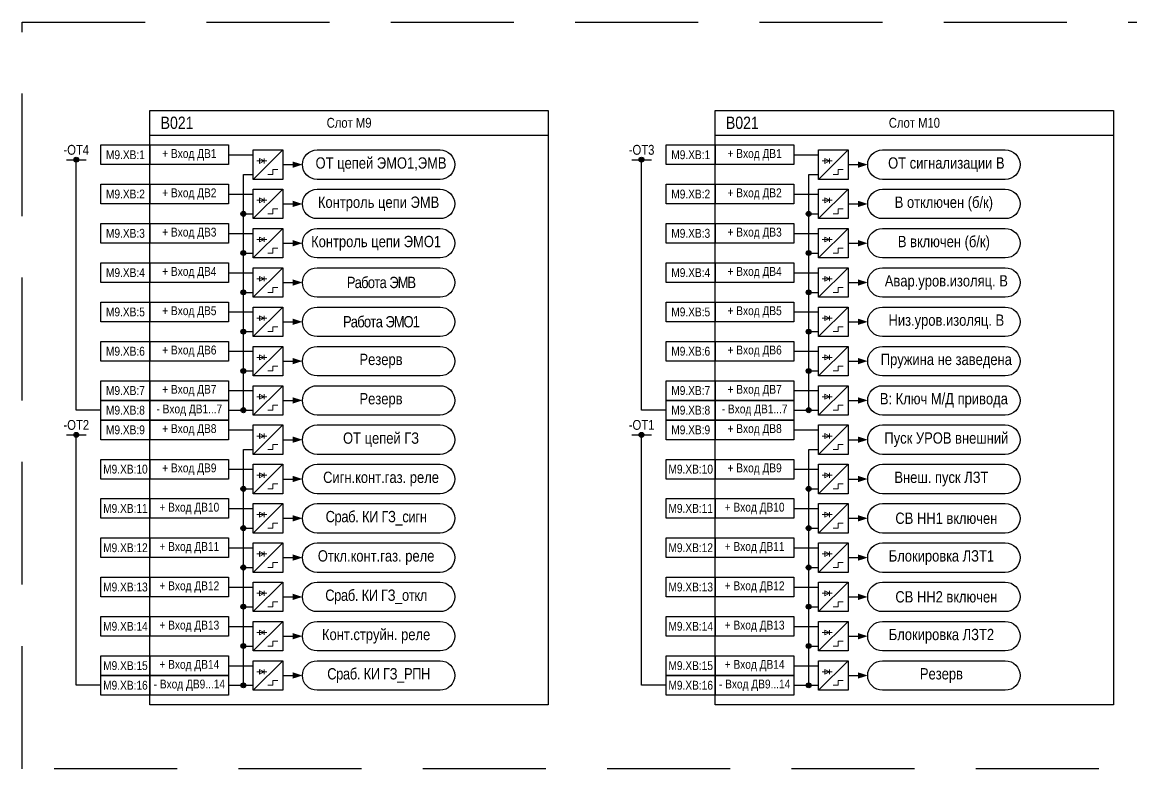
# Model space of a CAD drawing. Header units: millimetres. Extents: x 1657 to 7470, y -558 to 594.
# Drawn here: x 6330 to 6555.7, y -279 to -127 of the extents above; entities that cross this region are included whole.
import ezdxf

# ---------------------------------------------------------------- set-up
doc = ezdxf.new("R2010")
doc.units = ezdxf.units.MM
doc.linetypes.add('штриховая2', pattern=[0.375, 0.25, -0.125])
doc.layers.add('_ОРЗ_0.3', color=7, linetype='Continuous', lineweight=30)
doc.layers.add('TEXT', color=7, linetype='Continuous', lineweight=25)
doc.layers.add('Основная', color=7, linetype='Continuous')
doc.styles.add('1.8_Gost_RD', font='ARIALN.TTF', dxfattribs={"height": 1.8})
doc.styles.add('2.5_Gost_RD', font='ARIALN.TTF', dxfattribs={"height": 2.5})

# ---------------------------------------------------------------- blocks, each defined once
blk = doc.blocks.new('Точка')
at = {"ltscale": 100}
h = blk.add_hatch(color=256, dxfattribs=at)
h.dxf.hatch_style = 1
edge = h.paths.add_edge_path()
edge.add_arc((0, 0), 0.5, 0, 360)
blk.add_circle((0, 0), 0.5, dxfattribs=at)
blk = doc.blocks.new('*U114')
at = {"ltscale": 0.25}
blk.add_line((0, 0), (3, 0), dxfattribs=at)
blk.add_lwpolyline([(2, 0, 1.3, 0, 0), (4, 0, 0, 0, 0)], format="xyseb", dxfattribs=at)
blk = doc.blocks.new('*U115')
at = {"ltscale": 0.25}
blk.add_line((0, 0), (3, 0), dxfattribs=at)
blk.add_lwpolyline([(2, 0, 1.3, 0, 0), (4, 0, 0, 0, 0)], format="xyseb", dxfattribs=at)
blk = doc.blocks.new('*U116')
at = {"ltscale": 0.25}
blk.add_line((0, 0), (3, 0), dxfattribs=at)
blk.add_lwpolyline([(2, 0, 1.3, 0, 0), (4, 0, 0, 0, 0)], format="xyseb", dxfattribs=at)
blk = doc.blocks.new('*U117')
at = {"ltscale": 0.25}
blk.add_line((0, 0), (3, 0), dxfattribs=at)
blk.add_lwpolyline([(2, 0, 1.3, 0, 0), (4, 0, 0, 0, 0)], format="xyseb", dxfattribs=at)
blk = doc.blocks.new('*U118')
at = {"ltscale": 0.25}
blk.add_line((0, 0), (3, 0), dxfattribs=at)
blk.add_lwpolyline([(2, 0, 1.3, 0, 0), (4, 0, 0, 0, 0)], format="xyseb", dxfattribs=at)
blk = doc.blocks.new('*U119')
at = {"ltscale": 0.25}
blk.add_line((0, 0), (3, 0), dxfattribs=at)
blk.add_lwpolyline([(2, 0, 1.3, 0, 0), (4, 0, 0, 0, 0)], format="xyseb", dxfattribs=at)
blk = doc.blocks.new('*U120')
at = {"ltscale": 0.25}
blk.add_line((0, 0), (3, 0), dxfattribs=at)
blk.add_lwpolyline([(2, 0, 1.3, 0, 0), (4, 0, 0, 0, 0)], format="xyseb", dxfattribs=at)
blk = doc.blocks.new('*U121')
at = {"ltscale": 0.25}
blk.add_line((0, 0), (3, 0), dxfattribs=at)
blk.add_lwpolyline([(2, 0, 1.3, 0, 0), (4, 0, 0, 0, 0)], format="xyseb", dxfattribs=at)
blk = doc.blocks.new('*U122')
at = {"ltscale": 0.25}
blk.add_line((0, 0), (3, 0), dxfattribs=at)
blk.add_lwpolyline([(2, 0, 1.3, 0, 0), (4, 0, 0, 0, 0)], format="xyseb", dxfattribs=at)
blk = doc.blocks.new('*U123')
at = {"ltscale": 0.25}
blk.add_line((0, 0), (3, 0), dxfattribs=at)
blk.add_lwpolyline([(2, 0, 1.3, 0, 0), (4, 0, 0, 0, 0)], format="xyseb", dxfattribs=at)
blk = doc.blocks.new('*U124')
at = {"ltscale": 0.25}
blk.add_line((0, 0), (3, 0), dxfattribs=at)
blk.add_lwpolyline([(2, 0, 1.3, 0, 0), (4, 0, 0, 0, 0)], format="xyseb", dxfattribs=at)
blk = doc.blocks.new('*U125')
at = {"ltscale": 0.25}
blk.add_line((0, 0), (3, 0), dxfattribs=at)
blk.add_lwpolyline([(2, 0, 1.3, 0, 0), (4, 0, 0, 0, 0)], format="xyseb", dxfattribs=at)
blk = doc.blocks.new('*U112')
at = {"ltscale": 0.25}
blk.add_line((0, 0), (3, 0), dxfattribs=at)
blk.add_lwpolyline([(2, 0, 1.3, 0, 0), (4, 0, 0, 0, 0)], format="xyseb", dxfattribs=at)
blk = doc.blocks.new('*U113')
at = {"ltscale": 0.25}
blk.add_line((0, 0), (3, 0), dxfattribs=at)
blk.add_lwpolyline([(2, 0, 1.3, 0, 0), (4, 0, 0, 0, 0)], format="xyseb", dxfattribs=at)

msp = doc.modelspace()

# ---------------------------------------------------------------- linework, layer by layer
at = {"ltscale": 100}
for p, q in [((6339, -155), (6343, -155)), ((6341, -206), (6341, -155)), ((6454, -155), (6458, -155)), ((6456, -206), (6456, -155)), ((6346, -206), (6341, -206)), ((6461, -206), (6456, -206)), ((6339, -211), (6343, -211)), ((6341, -262), (6341, -211)), ((6454, -211), (6458, -211)), ((6456, -262), (6456, -211)), ((6346, -262), (6341, -262)), ((6461, -262), (6456, -262))]:
    msp.add_line(p, q, dxfattribs=at)
at = {"lineweight": 13, "ltscale": 0.25}
for p, q in [((6379.25, -154.75), (6379.25, -155.75)), ((6494.25, -154.75), (6494.25, -155.75)), ((6379.25, -162.75), (6379.25, -163.75)), ((6494.25, -162.75), (6494.25, -163.75)), ((6379.25, -170.75), (6379.25, -171.75)), ((6494.25, -170.75), (6494.25, -171.75)), ((6379.25, -178.75), (6379.25, -179.75)), ((6494.25, -178.75), (6494.25, -179.75)), ((6379.25, -186.75), (6379.25, -187.75)), ((6494.25, -186.75), (6494.25, -187.75)), ((6379.25, -194.75), (6379.25, -195.75)), ((6494.25, -194.75), (6494.25, -195.75)), ((6379.25, -202.75), (6379.25, -203.75)), ((6494.25, -202.75), (6494.25, -203.75)), ((6379.25, -210.75), (6379.25, -211.75)), ((6494.25, -210.75), (6494.25, -211.75)), ((6379.25, -218.75), (6379.25, -219.75)), ((6494.25, -218.75), (6494.25, -219.75)), ((6379.25, -226.75), (6379.25, -227.75)), ((6494.25, -226.75), (6494.25, -227.75)), ((6379.25, -234.75), (6379.25, -235.75)), ((6494.25, -234.75), (6494.25, -235.75)), ((6379.25, -242.75), (6379.25, -243.75)), ((6494.25, -242.75), (6494.25, -243.75)), ((6379.25, -250.75), (6379.25, -251.75)), ((6494.25, -250.75), (6494.25, -251.75)), ((6379.25, -258.75), (6379.25, -259.75)), ((6494.25, -258.75), (6494.25, -259.75))]:
    msp.add_line(p, q, dxfattribs=at)
at = {"linetype": 'штриховая2', "ltscale": 100}
msp.add_lwpolyline([(6330, -127), (6699, -127), (6699, -279), (6330, -279)], close=True, dxfattribs=at)
at = {"ltscale": 100}
for points in [[(6356, -150), (6437, -150)], [(6471, -150), (6552, -150)], [(6375, -206), (6375, -158)], [(6490, -206), (6490, -158)], [(6375, -262), (6375, -214)], [(6490, -262), (6490, -214)]]:
    msp.add_lwpolyline(points, dxfattribs=at)
for points in [[(6346, -152), (6356, -152), (6356, -156), (6346, -156)], [(6356, -152), (6372, -152), (6372, -156), (6356, -156)], [(6461, -152), (6471, -152), (6471, -156), (6461, -156)], [(6471, -152), (6487, -152), (6487, -156), (6471, -156)], [(6346, -160), (6356, -160), (6356, -164), (6346, -164)], [(6356, -160), (6372, -160), (6372, -164), (6356, -164)], [(6461, -160), (6471, -160), (6471, -164), (6461, -164)], [(6471, -160), (6487, -160), (6487, -164), (6471, -164)], [(6346, -168), (6356, -168), (6356, -172), (6346, -172)], [(6356, -168), (6372, -168), (6372, -172), (6356, -172)], [(6461, -168), (6471, -168), (6471, -172), (6461, -172)], [(6471, -168), (6487, -168), (6487, -172), (6471, -172)], [(6346, -176), (6356, -176), (6356, -180), (6346, -180)], [(6356, -176), (6372, -176), (6372, -180), (6356, -180)], [(6461, -176), (6471, -176), (6471, -180), (6461, -180)], [(6471, -176), (6487, -176), (6487, -180), (6471, -180)], [(6346, -184), (6356, -184), (6356, -188), (6346, -188)], [(6356, -184), (6372, -184), (6372, -188), (6356, -188)], [(6461, -184), (6471, -184), (6471, -188), (6461, -188)], [(6471, -184), (6487, -184), (6487, -188), (6471, -188)], [(6346, -192), (6356, -192), (6356, -196), (6346, -196)], [(6356, -192), (6372, -192), (6372, -196), (6356, -196)], [(6461, -192), (6471, -192), (6471, -196), (6461, -196)], [(6471, -192), (6487, -192), (6487, -196), (6471, -196)], [(6346, -200), (6356, -200), (6356, -204), (6346, -204)], [(6356, -200), (6372, -200), (6372, -204), (6356, -204)], [(6461, -200), (6471, -200), (6471, -204), (6461, -204)], [(6471, -200), (6487, -200), (6487, -204), (6471, -204)], [(6346, -204), (6356, -204), (6356, -208), (6346, -208)], [(6356, -204), (6372, -204), (6372, -208), (6356, -208)], [(6461, -204), (6471, -204), (6471, -208), (6461, -208)], [(6471, -204), (6487, -204), (6487, -208), (6471, -208)], [(6346, -208), (6356, -208), (6356, -212), (6346, -212)], [(6356, -208), (6372, -208), (6372, -212), (6356, -212)], [(6461, -208), (6471, -208), (6471, -212), (6461, -212)], [(6471, -208), (6487, -208), (6487, -212), (6471, -212)], [(6346, -216), (6356, -216), (6356, -220), (6346, -220)], [(6356, -216), (6372, -216), (6372, -220), (6356, -220)], [(6461, -216), (6471, -216), (6471, -220), (6461, -220)], [(6471, -216), (6487, -216), (6487, -220), (6471, -220)], [(6346, -224), (6356, -224), (6356, -228), (6346, -228)], [(6356, -224), (6372, -224), (6372, -228), (6356, -228)], [(6461, -224), (6471, -224), (6471, -228), (6461, -228)], [(6471, -224), (6487, -224), (6487, -228), (6471, -228)], [(6346, -232), (6356, -232), (6356, -236), (6346, -236)], [(6356, -232), (6372, -232), (6372, -236), (6356, -236)], [(6461, -232), (6471, -232), (6471, -236), (6461, -236)], [(6471, -232), (6487, -232), (6487, -236), (6471, -236)], [(6346, -240), (6356, -240), (6356, -244), (6346, -244)], [(6356, -240), (6372, -240), (6372, -244), (6356, -244)], [(6461, -240), (6471, -240), (6471, -244), (6461, -244)], [(6471, -240), (6487, -240), (6487, -244), (6471, -244)], [(6346, -248), (6356, -248), (6356, -252), (6346, -252)], [(6356, -248), (6372, -248), (6372, -252), (6356, -252)], [(6461, -248), (6471, -248), (6471, -252), (6461, -252)], [(6471, -248), (6487, -248), (6487, -252), (6471, -252)], [(6346, -256), (6356, -256), (6356, -260), (6346, -260)], [(6356, -256), (6372, -256), (6372, -260), (6356, -260)], [(6461, -256), (6471, -256), (6471, -260), (6461, -260)], [(6471, -256), (6487, -256), (6487, -260), (6471, -260)], [(6346, -260), (6356, -260), (6356, -264), (6346, -264)], [(6356, -260), (6372, -260), (6372, -264), (6356, -264)], [(6461, -260), (6471, -260), (6471, -264), (6461, -264)], [(6471, -260), (6487, -260), (6487, -264), (6471, -264)]]:
    msp.add_lwpolyline(points, close=True, dxfattribs=at)
for points in [[(6377, -153), (6383, -153), (6383, -159), (6377, -159)], [(6492, -153), (6498, -153), (6498, -159), (6492, -159)], [(6377, -161), (6383, -161), (6383, -167), (6377, -167)], [(6492, -161), (6498, -161), (6498, -167), (6492, -167)], [(6377, -169), (6383, -169), (6383, -175), (6377, -175)], [(6492, -169), (6498, -169), (6498, -175), (6492, -175)], [(6377, -177), (6383, -177), (6383, -183), (6377, -183)], [(6492, -177), (6498, -177), (6498, -183), (6492, -183)], [(6377, -185), (6383, -185), (6383, -191), (6377, -191)], [(6492, -185), (6498, -185), (6498, -191), (6492, -191)], [(6377, -193), (6383, -193), (6383, -199), (6377, -199)], [(6492, -193), (6498, -193), (6498, -199), (6492, -199)], [(6377, -201), (6383, -201), (6383, -207), (6377, -207)], [(6492, -201), (6498, -201), (6498, -207), (6492, -207)], [(6377, -209), (6383, -209), (6383, -215), (6377, -215)], [(6492, -209), (6498, -209), (6498, -215), (6492, -215)], [(6377, -217), (6383, -217), (6383, -223), (6377, -223)], [(6492, -217), (6498, -217), (6498, -223), (6492, -223)], [(6377, -225), (6383, -225), (6383, -231), (6377, -231)], [(6492, -225), (6498, -225), (6498, -231), (6492, -231)], [(6377, -233), (6383, -233), (6383, -239), (6377, -239)], [(6492, -233), (6498, -233), (6498, -239), (6492, -239)], [(6377, -241), (6383, -241), (6383, -247), (6377, -247)], [(6492, -241), (6498, -241), (6498, -247), (6492, -247)], [(6377, -249), (6383, -249), (6383, -255), (6377, -255)], [(6492, -249), (6498, -249), (6498, -255), (6492, -255)], [(6377, -257), (6383, -257), (6383, -263), (6377, -263)], [(6492, -257), (6498, -257), (6498, -263), (6492, -263)]]:
    msp.add_lwpolyline(points, close=True)
at = {"lineweight": 13, "flags": 128}
for points in [[(6378.5, -154.5, 0, 0, 0), (6378.5, -154, 0.25, 0, 0), (6378.5, -153.5, 0, 0, 0)], [(6379, -154.5, 0, 0, 0), (6379, -154, 0.25, 0, 0), (6379, -153.5, 0, 0, 0)], [(6493.5, -154.5, 0, 0, 0), (6493.5, -154, 0.25, 0, 0), (6493.5, -153.5, 0, 0, 0)], [(6494, -154.5, 0, 0, 0), (6494, -154, 0.25, 0, 0), (6494, -153.5, 0, 0, 0)], [(6378.5, -162.5, 0, 0, 0), (6378.5, -162, 0.25, 0, 0), (6378.5, -161.5, 0, 0, 0)], [(6379, -162.5, 0, 0, 0), (6379, -162, 0.25, 0, 0), (6379, -161.5, 0, 0, 0)], [(6493.5, -162.5, 0, 0, 0), (6493.5, -162, 0.25, 0, 0), (6493.5, -161.5, 0, 0, 0)], [(6494, -162.5, 0, 0, 0), (6494, -162, 0.25, 0, 0), (6494, -161.5, 0, 0, 0)], [(6378.5, -170.5, 0, 0, 0), (6378.5, -170, 0.25, 0, 0), (6378.5, -169.5, 0, 0, 0)], [(6379, -170.5, 0, 0, 0), (6379, -170, 0.25, 0, 0), (6379, -169.5, 0, 0, 0)], [(6493.5, -170.5, 0, 0, 0), (6493.5, -170, 0.25, 0, 0), (6493.5, -169.5, 0, 0, 0)], [(6494, -170.5, 0, 0, 0), (6494, -170, 0.25, 0, 0), (6494, -169.5, 0, 0, 0)], [(6378.5, -178.5, 0, 0, 0), (6378.5, -178, 0.25, 0, 0), (6378.5, -177.5, 0, 0, 0)], [(6379, -178.5, 0, 0, 0), (6379, -178, 0.25, 0, 0), (6379, -177.5, 0, 0, 0)], [(6493.5, -178.5, 0, 0, 0), (6493.5, -178, 0.25, 0, 0), (6493.5, -177.5, 0, 0, 0)], [(6494, -178.5, 0, 0, 0), (6494, -178, 0.25, 0, 0), (6494, -177.5, 0, 0, 0)], [(6378.5, -186.5, 0, 0, 0), (6378.5, -186, 0.25, 0, 0), (6378.5, -185.5, 0, 0, 0)], [(6379, -186.5, 0, 0, 0), (6379, -186, 0.25, 0, 0), (6379, -185.5, 0, 0, 0)], [(6493.5, -186.5, 0, 0, 0), (6493.5, -186, 0.25, 0, 0), (6493.5, -185.5, 0, 0, 0)], [(6494, -186.5, 0, 0, 0), (6494, -186, 0.25, 0, 0), (6494, -185.5, 0, 0, 0)], [(6378.5, -194.5, 0, 0, 0), (6378.5, -194, 0.25, 0, 0), (6378.5, -193.5, 0, 0, 0)], [(6379, -194.5, 0, 0, 0), (6379, -194, 0.25, 0, 0), (6379, -193.5, 0, 0, 0)], [(6493.5, -194.5, 0, 0, 0), (6493.5, -194, 0.25, 0, 0), (6493.5, -193.5, 0, 0, 0)], [(6494, -194.5, 0, 0, 0), (6494, -194, 0.25, 0, 0), (6494, -193.5, 0, 0, 0)], [(6378.5, -202.5, 0, 0, 0), (6378.5, -202, 0.25, 0, 0), (6378.5, -201.5, 0, 0, 0)], [(6379, -202.5, 0, 0, 0), (6379, -202, 0.25, 0, 0), (6379, -201.5, 0, 0, 0)], [(6493.5, -202.5, 0, 0, 0), (6493.5, -202, 0.25, 0, 0), (6493.5, -201.5, 0, 0, 0)], [(6494, -202.5, 0, 0, 0), (6494, -202, 0.25, 0, 0), (6494, -201.5, 0, 0, 0)], [(6378.5, -210.5, 0, 0, 0), (6378.5, -210, 0.25, 0, 0), (6378.5, -209.5, 0, 0, 0)], [(6379, -210.5, 0, 0, 0), (6379, -210, 0.25, 0, 0), (6379, -209.5, 0, 0, 0)], [(6493.5, -210.5, 0, 0, 0), (6493.5, -210, 0.25, 0, 0), (6493.5, -209.5, 0, 0, 0)], [(6494, -210.5, 0, 0, 0), (6494, -210, 0.25, 0, 0), (6494, -209.5, 0, 0, 0)], [(6378.5, -218.5, 0, 0, 0), (6378.5, -218, 0.25, 0, 0), (6378.5, -217.5, 0, 0, 0)], [(6379, -218.5, 0, 0, 0), (6379, -218, 0.25, 0, 0), (6379, -217.5, 0, 0, 0)], [(6493.5, -218.5, 0, 0, 0), (6493.5, -218, 0.25, 0, 0), (6493.5, -217.5, 0, 0, 0)], [(6494, -218.5, 0, 0, 0), (6494, -218, 0.25, 0, 0), (6494, -217.5, 0, 0, 0)], [(6378.5, -226.5, 0, 0, 0), (6378.5, -226, 0.25, 0, 0), (6378.5, -225.5, 0, 0, 0)], [(6379, -226.5, 0, 0, 0), (6379, -226, 0.25, 0, 0), (6379, -225.5, 0, 0, 0)], [(6493.5, -226.5, 0, 0, 0), (6493.5, -226, 0.25, 0, 0), (6493.5, -225.5, 0, 0, 0)], [(6494, -226.5, 0, 0, 0), (6494, -226, 0.25, 0, 0), (6494, -225.5, 0, 0, 0)], [(6378.5, -234.5, 0, 0, 0), (6378.5, -234, 0.25, 0, 0), (6378.5, -233.5, 0, 0, 0)], [(6379, -234.5, 0, 0, 0), (6379, -234, 0.25, 0, 0), (6379, -233.5, 0, 0, 0)], [(6493.5, -234.5, 0, 0, 0), (6493.5, -234, 0.25, 0, 0), (6493.5, -233.5, 0, 0, 0)], [(6494, -234.5, 0, 0, 0), (6494, -234, 0.25, 0, 0), (6494, -233.5, 0, 0, 0)], [(6378.5, -242.5, 0, 0, 0), (6378.5, -242, 0.25, 0, 0), (6378.5, -241.5, 0, 0, 0)], [(6379, -242.5, 0, 0, 0), (6379, -242, 0.25, 0, 0), (6379, -241.5, 0, 0, 0)], [(6493.5, -242.5, 0, 0, 0), (6493.5, -242, 0.25, 0, 0), (6493.5, -241.5, 0, 0, 0)], [(6494, -242.5, 0, 0, 0), (6494, -242, 0.25, 0, 0), (6494, -241.5, 0, 0, 0)], [(6378.5, -250.5, 0, 0, 0), (6378.5, -250, 0.25, 0, 0), (6378.5, -249.5, 0, 0, 0)], [(6379, -250.5, 0, 0, 0), (6379, -250, 0.25, 0, 0), (6379, -249.5, 0, 0, 0)], [(6493.5, -250.5, 0, 0, 0), (6493.5, -250, 0.25, 0, 0), (6493.5, -249.5, 0, 0, 0)], [(6494, -250.5, 0, 0, 0), (6494, -250, 0.25, 0, 0), (6494, -249.5, 0, 0, 0)], [(6378.5, -258.5, 0, 0, 0), (6378.5, -258, 0.25, 0, 0), (6378.5, -257.5, 0, 0, 0)], [(6379, -258.5, 0, 0, 0), (6379, -258, 0.25, 0, 0), (6379, -257.5, 0, 0, 0)], [(6493.5, -258.5, 0, 0, 0), (6493.5, -258, 0.25, 0, 0), (6493.5, -257.5, 0, 0, 0)], [(6494, -258.5, 0, 0, 0), (6494, -258, 0.25, 0, 0), (6494, -257.5, 0, 0, 0)]]:
    msp.add_lwpolyline(points, format="xyseb", dxfattribs=at)
at = {"ltscale": 100}
for points in [[(6390, -159, -1), (6390, -153), (6415, -153, -1), (6415, -159)], [(6505, -159, -1), (6505, -153), (6530, -153, -1), (6530, -159)], [(6390, -167, -1), (6390, -161), (6415, -161, -1), (6415, -167)], [(6505, -167, -1), (6505, -161), (6530, -161, -1), (6530, -167)], [(6390, -175, -1), (6390, -169), (6415, -169, -1), (6415, -175)], [(6505, -175, -1), (6505, -169), (6530, -169, -1), (6530, -175)], [(6390, -183, -1), (6390, -177), (6415, -177, -1), (6415, -183)], [(6505, -183, -1), (6505, -177), (6530, -177, -1), (6530, -183)], [(6390, -191, -1), (6390, -185), (6415, -185, -1), (6415, -191)], [(6505, -191, -1), (6505, -185), (6530, -185, -1), (6530, -191)], [(6390, -199, -1), (6390, -193), (6415, -193, -1), (6415, -199)], [(6505, -199, -1), (6505, -193), (6530, -193, -1), (6530, -199)], [(6390, -207, -1), (6390, -201), (6415, -201, -1), (6415, -207)], [(6505, -207, -1), (6505, -201), (6530, -201, -1), (6530, -207)], [(6390, -215, -1), (6390, -209), (6415, -209, -1), (6415, -215)], [(6505, -215, -1), (6505, -209), (6530, -209, -1), (6530, -215)], [(6390, -223, -1), (6390, -217), (6415, -217, -1), (6415, -223)], [(6505, -223, -1), (6505, -217), (6530, -217, -1), (6530, -223)], [(6390, -231, -1), (6390, -225), (6415, -225, -1), (6415, -231)], [(6505, -231, -1), (6505, -225), (6530, -225, -1), (6530, -231)], [(6390, -239, -1), (6390, -233), (6415, -233, -1), (6415, -239)], [(6505, -239, -1), (6505, -233), (6530, -233, -1), (6530, -239)], [(6390, -247, -1), (6390, -241), (6415, -241, -1), (6415, -247)], [(6505, -247, -1), (6505, -241), (6530, -241, -1), (6530, -247)], [(6390, -255, -1), (6390, -249), (6415, -249, -1), (6415, -255)], [(6505, -255, -1), (6505, -249), (6530, -249, -1), (6530, -255)], [(6390, -263, -1), (6390, -257), (6415, -257, -1), (6415, -263)], [(6505, -263, -1), (6505, -257), (6530, -257, -1), (6530, -263)]]:
    msp.add_lwpolyline(points, format="xyb", close=True, dxfattribs=at)
at = {"lineweight": 13, "ltscale": 0.25}
for points in [[(6379.25, -155.25), (6378.25, -154.75), (6378.25, -155.75), (6379.25, -155.25)], [(6494.25, -155.25), (6493.25, -154.75), (6493.25, -155.75), (6494.25, -155.25)], [(6379.25, -163.25), (6378.25, -162.75), (6378.25, -163.75), (6379.25, -163.25)], [(6494.25, -163.25), (6493.25, -162.75), (6493.25, -163.75), (6494.25, -163.25)], [(6379.25, -171.25), (6378.25, -170.75), (6378.25, -171.75), (6379.25, -171.25)], [(6494.25, -171.25), (6493.25, -170.75), (6493.25, -171.75), (6494.25, -171.25)], [(6379.25, -179.25), (6378.25, -178.75), (6378.25, -179.75), (6379.25, -179.25)], [(6494.25, -179.25), (6493.25, -178.75), (6493.25, -179.75), (6494.25, -179.25)], [(6379.25, -187.25), (6378.25, -186.75), (6378.25, -187.75), (6379.25, -187.25)], [(6494.25, -187.25), (6493.25, -186.75), (6493.25, -187.75), (6494.25, -187.25)], [(6379.25, -195.25), (6378.25, -194.75), (6378.25, -195.75), (6379.25, -195.25)], [(6494.25, -195.25), (6493.25, -194.75), (6493.25, -195.75), (6494.25, -195.25)], [(6379.25, -203.25), (6378.25, -202.75), (6378.25, -203.75), (6379.25, -203.25)], [(6494.25, -203.25), (6493.25, -202.75), (6493.25, -203.75), (6494.25, -203.25)], [(6379.25, -211.25), (6378.25, -210.75), (6378.25, -211.75), (6379.25, -211.25)], [(6494.25, -211.25), (6493.25, -210.75), (6493.25, -211.75), (6494.25, -211.25)], [(6379.25, -219.25), (6378.25, -218.75), (6378.25, -219.75), (6379.25, -219.25)], [(6494.25, -219.25), (6493.25, -218.75), (6493.25, -219.75), (6494.25, -219.25)], [(6379.25, -227.25), (6378.25, -226.75), (6378.25, -227.75), (6379.25, -227.25)], [(6494.25, -227.25), (6493.25, -226.75), (6493.25, -227.75), (6494.25, -227.25)], [(6379.25, -235.25), (6378.25, -234.75), (6378.25, -235.75), (6379.25, -235.25)], [(6494.25, -235.25), (6493.25, -234.75), (6493.25, -235.75), (6494.25, -235.25)], [(6379.25, -243.25), (6378.25, -242.75), (6378.25, -243.75), (6379.25, -243.25)], [(6494.25, -243.25), (6493.25, -242.75), (6493.25, -243.75), (6494.25, -243.25)], [(6379.25, -251.25), (6378.25, -250.75), (6378.25, -251.75), (6379.25, -251.25)], [(6494.25, -251.25), (6493.25, -250.75), (6493.25, -251.75), (6494.25, -251.25)], [(6379.25, -259.25), (6378.25, -258.75), (6378.25, -259.75), (6379.25, -259.25)], [(6494.25, -259.25), (6493.25, -258.75), (6493.25, -259.75), (6494.25, -259.25)]]:
    msp.add_lwpolyline(points, dxfattribs=at)
at = {"layer": '_ОРЗ_0.3', "ltscale": 100}
for points in [[(6356, -145), (6437, -145), (6437, -266), (6356, -266)], [(6471, -145), (6552, -145), (6552, -266), (6471, -266)]]:
    msp.add_lwpolyline(points, close=True, dxfattribs=at)
at = {"layer": 'Основная', "ltscale": 0.25}
for p, q in [((6383, -153), (6377, -159)), ((6498, -153), (6492, -159)), ((6383, -161), (6377, -167)), ((6498, -161), (6492, -167)), ((6383, -169), (6377, -175)), ((6498, -169), (6492, -175)), ((6383, -177), (6377, -183)), ((6498, -177), (6492, -183)), ((6383, -185), (6377, -191)), ((6498, -185), (6492, -191)), ((6383, -193), (6377, -199)), ((6498, -193), (6492, -199)), ((6383, -201), (6377, -207)), ((6498, -201), (6492, -207)), ((6383, -209), (6377, -215)), ((6498, -209), (6492, -215)), ((6383, -217), (6377, -223)), ((6498, -217), (6492, -223)), ((6383, -225), (6377, -231)), ((6498, -225), (6492, -231)), ((6383, -233), (6377, -239)), ((6498, -233), (6492, -239)), ((6383, -241), (6377, -247)), ((6498, -241), (6492, -247)), ((6383, -249), (6377, -255)), ((6498, -249), (6492, -255)), ((6383, -257), (6377, -263)), ((6498, -257), (6492, -263))]:
    msp.add_line(p, q, dxfattribs=at)
at = {"layer": 'Основная', "color": 0}
for p, q in [((6372, -154), (6377, -154)), ((6487, -154), (6492, -154)), ((6375, -158), (6377, -158)), ((6490, -158), (6492, -158)), ((6372, -162), (6377, -162)), ((6487, -162), (6492, -162)), ((6375, -166), (6377, -166)), ((6490, -166), (6492, -166)), ((6372, -170), (6377, -170)), ((6487, -170), (6492, -170)), ((6375, -174), (6377, -174)), ((6490, -174), (6492, -174)), ((6372, -178), (6377, -178)), ((6487, -178), (6492, -178)), ((6375, -182), (6377, -182)), ((6490, -182), (6492, -182)), ((6372, -186), (6377, -186)), ((6487, -186), (6492, -186)), ((6375, -190), (6377, -190)), ((6490, -190), (6492, -190)), ((6372, -194), (6377, -194)), ((6487, -194), (6492, -194)), ((6375, -198), (6377, -198)), ((6490, -198), (6492, -198)), ((6372, -202), (6377, -202)), ((6487, -202), (6492, -202)), ((6372, -206), (6377, -206)), ((6487, -206), (6492, -206)), ((6372, -210), (6377, -210)), ((6372, -210), (6377, -210)), ((6487, -210), (6492, -210)), ((6487, -210), (6492, -210)), ((6375, -214), (6377, -214)), ((6375, -214), (6377, -214)), ((6490, -214), (6492, -214)), ((6490, -214), (6492, -214)), ((6372, -218), (6377, -218)), ((6487, -218), (6492, -218)), ((6375, -222), (6377, -222)), ((6490, -222), (6492, -222)), ((6372, -226), (6377, -226)), ((6487, -226), (6492, -226)), ((6375, -230), (6377, -230)), ((6490, -230), (6492, -230)), ((6372, -234), (6377, -234)), ((6487, -234), (6492, -234)), ((6375, -238), (6377, -238)), ((6490, -238), (6492, -238)), ((6372, -242), (6377, -242)), ((6487, -242), (6492, -242)), ((6375, -246), (6377, -246)), ((6490, -246), (6492, -246)), ((6372, -250), (6377, -250)), ((6487, -250), (6492, -250)), ((6375, -254), (6377, -254)), ((6490, -254), (6492, -254)), ((6372, -258), (6377, -258)), ((6487, -258), (6492, -258)), ((6372, -262), (6377, -262)), ((6487, -262), (6492, -262))]:
    msp.add_line(p, q, dxfattribs=at)
at = {"layer": 'Основная', "color": 0, "lineweight": 13}
for p, q in [((6377.75, -155.25), (6379.75, -155.25)), ((6492.75, -155.25), (6494.75, -155.25)), ((6377.75, -163.25), (6379.75, -163.25)), ((6492.75, -163.25), (6494.75, -163.25)), ((6377.75, -171.25), (6379.75, -171.25)), ((6492.75, -171.25), (6494.75, -171.25)), ((6377.75, -179.25), (6379.75, -179.25)), ((6492.75, -179.25), (6494.75, -179.25)), ((6377.75, -187.25), (6379.75, -187.25)), ((6492.75, -187.25), (6494.75, -187.25)), ((6377.75, -195.25), (6379.75, -195.25)), ((6492.75, -195.25), (6494.75, -195.25)), ((6377.75, -203.25), (6379.75, -203.25)), ((6492.75, -203.25), (6494.75, -203.25)), ((6377.75, -211.25), (6379.75, -211.25)), ((6492.75, -211.25), (6494.75, -211.25)), ((6377.75, -219.25), (6379.75, -219.25)), ((6492.75, -219.25), (6494.75, -219.25)), ((6377.75, -227.25), (6379.75, -227.25)), ((6492.75, -227.25), (6494.75, -227.25)), ((6377.75, -235.25), (6379.75, -235.25)), ((6492.75, -235.25), (6494.75, -235.25)), ((6377.75, -243.25), (6379.75, -243.25)), ((6492.75, -243.25), (6494.75, -243.25)), ((6377.75, -251.25), (6379.75, -251.25)), ((6492.75, -251.25), (6494.75, -251.25)), ((6377.75, -259.25), (6379.75, -259.25)), ((6492.75, -259.25), (6494.75, -259.25))]:
    msp.add_line(p, q, dxfattribs=at)
for p, q in [((6380, -158), (6381, -158)), ((6381, -157), (6382, -157)), ((6381, -158), (6381, -157)), ((6495, -158), (6496, -158)), ((6496, -157), (6497, -157)), ((6496, -158), (6496, -157)), ((6380, -166), (6381, -166)), ((6381, -165), (6382, -165)), ((6381, -166), (6381, -165)), ((6495, -166), (6496, -166)), ((6496, -165), (6497, -165)), ((6496, -166), (6496, -165)), ((6381, -173), (6382, -173)), ((6381, -174), (6381, -173)), ((6496, -173), (6497, -173)), ((6496, -174), (6496, -173)), ((6380, -174), (6381, -174)), ((6495, -174), (6496, -174)), ((6380, -182), (6381, -182)), ((6381, -181), (6382, -181)), ((6381, -182), (6381, -181)), ((6495, -182), (6496, -182)), ((6496, -181), (6497, -181)), ((6496, -182), (6496, -181)), ((6381, -189), (6382, -189)), ((6381, -190), (6381, -189)), ((6496, -189), (6497, -189)), ((6496, -190), (6496, -189)), ((6380, -190), (6381, -190)), ((6495, -190), (6496, -190)), ((6380, -198), (6381, -198)), ((6381, -197), (6382, -197)), ((6381, -198), (6381, -197)), ((6495, -198), (6496, -198)), ((6496, -197), (6497, -197)), ((6496, -198), (6496, -197)), ((6381, -205), (6382, -205)), ((6381, -206), (6381, -205)), ((6496, -205), (6497, -205)), ((6496, -206), (6496, -205)), ((6380, -206), (6381, -206)), ((6495, -206), (6496, -206)), ((6380, -214), (6381, -214)), ((6381, -213), (6382, -213)), ((6381, -214), (6381, -213)), ((6495, -214), (6496, -214)), ((6496, -213), (6497, -213)), ((6496, -214), (6496, -213)), ((6381, -221), (6382, -221)), ((6381, -222), (6381, -221)), ((6496, -221), (6497, -221)), ((6496, -222), (6496, -221)), ((6380, -222), (6381, -222)), ((6495, -222), (6496, -222)), ((6380, -230), (6381, -230)), ((6381, -229), (6382, -229)), ((6381, -230), (6381, -229)), ((6495, -230), (6496, -230)), ((6496, -229), (6497, -229)), ((6496, -230), (6496, -229)), ((6381, -237), (6382, -237)), ((6381, -238), (6381, -237)), ((6496, -237), (6497, -237)), ((6496, -238), (6496, -237)), ((6380, -238), (6381, -238)), ((6495, -238), (6496, -238)), ((6380, -246), (6381, -246)), ((6381, -245), (6382, -245)), ((6381, -246), (6381, -245)), ((6495, -246), (6496, -246)), ((6496, -245), (6497, -245)), ((6496, -246), (6496, -245)), ((6380, -254), (6381, -254)), ((6381, -253), (6382, -253)), ((6381, -254), (6381, -253)), ((6495, -254), (6496, -254)), ((6496, -253), (6497, -253)), ((6496, -254), (6496, -253)), ((6381, -261), (6382, -261)), ((6381, -262), (6381, -261)), ((6496, -261), (6497, -261)), ((6496, -262), (6496, -261)), ((6380, -262), (6381, -262)), ((6495, -262), (6496, -262))]:
    msp.add_line(p, q, dxfattribs=at).dxf.unprotected_set("ltscale", 0)

# ---------------------------------------------------------------- block references
at = {"ltscale": 100}
for p in [(6341, -155), (6456, -155), (6375, -166), (6490, -166), (6375, -174), (6490, -174), (6375, -182), (6490, -182), (6375, -190), (6490, -190), (6375, -198), (6490, -198), (6375, -206), (6490, -206), (6341, -211), (6456, -211), (6375, -222), (6490, -222), (6375, -230), (6490, -230), (6375, -238), (6490, -238), (6375, -246), (6490, -246), (6375, -254), (6490, -254), (6375, -262), (6490, -262)]:
    msp.add_blockref('Точка', p, dxfattribs=at)
at = {"ltscale": 0.35}
for name, p in [('*U114', (6383, -156)), ('*U114', (6498, -156)), ('*U115', (6383, -164)), ('*U115', (6498, -164)), ('*U116', (6383, -172)), ('*U116', (6498, -172)), ('*U117', (6383, -180)), ('*U117', (6498, -180)), ('*U118', (6383, -188)), ('*U118', (6498, -188)), ('*U119', (6383, -196)), ('*U119', (6498, -196)), ('*U120', (6383, -204)), ('*U120', (6498, -204)), ('*U121', (6383, -212)), ('*U121', (6498, -212)), ('*U122', (6383, -220)), ('*U122', (6498, -220)), ('*U123', (6383, -228)), ('*U123', (6498, -228)), ('*U124', (6383, -236)), ('*U124', (6498, -236)), ('*U125', (6383, -244)), ('*U125', (6498, -244)), ('*U112', (6383, -252)), ('*U112', (6498, -252)), ('*U113', (6383, -260)), ('*U113', (6498, -260))]:
    msp.add_blockref(name, p, dxfattribs=at)

# ---------------------------------------------------------------- texts
at = {"ltscale": 100, "attachment_point": 5}
for s, insert, char_height, width, style in [('B021', (6361.5, -147.5), 2.5, 11, '2.5_Gost_RD'), ('Слот М9', (6396.5, -147.5), 2, 81, '1.8_Gost_RD'), ('B021', (6476.5, -147.5), 2.5, 11, '2.5_Gost_RD'), ('Слот М10', (6511.5, -147.5), 2, 81, '1.8_Gost_RD'), ('-ОТ4', (6341, -153), 2, 81, '1.8_Gost_RD'), ('M9.XB:1', (6351, -154), 1.8, 10, '1.8_Gost_RD'), ('+ Вход ДВ1', (6364, -154), 1.8, 16, '1.8_Gost_RD'), ('-ОТ3', (6456, -153), 2, 81, '1.8_Gost_RD'), ('M9.XB:1', (6466, -154), 1.8, 10, '1.8_Gost_RD'), ('+ Вход ДВ1', (6479, -154), 1.8, 16, '1.8_Gost_RD'), ('ОТ сигнализации В', (6518, -156), 2.3, 31, '2.5_Gost_RD'), ('M9.XB:2', (6351, -162), 1.8, 10, '1.8_Gost_RD'), ('+ Вход ДВ2', (6364, -162), 1.8, 16, '1.8_Gost_RD'), ('M9.XB:2', (6466, -162), 1.8, 10, '1.8_Gost_RD'), ('+ Вход ДВ2', (6479, -162), 1.8, 16, '1.8_Gost_RD'), ('M9.XB:3', (6351, -170), 1.8, 10, '1.8_Gost_RD'), ('+ Вход ДВ3', (6364, -170), 1.8, 16, '1.8_Gost_RD'), ('M9.XB:3', (6466, -170), 1.8, 10, '1.8_Gost_RD'), ('+ Вход ДВ3', (6479, -170), 1.8, 16, '1.8_Gost_RD'), ('M9.XB:4', (6351, -178), 1.8, 10, '1.8_Gost_RD'), ('+ Вход ДВ4', (6364, -178), 1.8, 16, '1.8_Gost_RD'), ('M9.XB:4', (6466, -178), 1.8, 10, '1.8_Gost_RD'), ('+ Вход ДВ4', (6479, -178), 1.8, 16, '1.8_Gost_RD'), ('M9.XB:5', (6351, -186), 1.8, 10, '1.8_Gost_RD'), ('+ Вход ДВ5', (6364, -186), 1.8, 16, '1.8_Gost_RD'), ('M9.XB:5', (6466, -186), 1.8, 10, '1.8_Gost_RD'), ('+ Вход ДВ5', (6479, -186), 1.8, 16, '1.8_Gost_RD'), ('M9.XB:6', (6351, -194), 1.8, 10, '1.8_Gost_RD'), ('+ Вход ДВ6', (6364, -194), 1.8, 16, '1.8_Gost_RD'), ('M9.XB:6', (6466, -194), 1.8, 10, '1.8_Gost_RD'), ('+ Вход ДВ6', (6479, -194), 1.8, 16, '1.8_Gost_RD'), ('\\A1;Резерв', (6403, -196), 2.3, 29.7748, '2.5_Gost_RD'), ('+ Вход ДВ7', (6364, -202), 1.8, 16, '1.8_Gost_RD'), ('+ Вход ДВ7', (6479, -202), 1.8, 16, '1.8_Gost_RD'), ('M9.XB:7', (6351, -202), 1.8, 10, '1.8_Gost_RD'), ('\\A1;Резерв', (6403, -204), 2.3, 29.7748, '2.5_Gost_RD'), ('M9.XB:7', (6466, -202), 1.8, 10, '1.8_Gost_RD'), ('M9.XB:8', (6351, -206), 1.8, 10, '1.8_Gost_RD'), ('- Вход ДВ1...7', (6364, -206), 1.8, 16, '1.8_Gost_RD'), ('M9.XB:8', (6466, -206), 1.8, 10, '1.8_Gost_RD'), ('- Вход ДВ1...7', (6479, -206), 1.8, 16, '1.8_Gost_RD'), ('-ОТ2', (6341, -209), 2, 81, '1.8_Gost_RD'), ('M9.XB:9', (6351, -210), 1.8, 10, '1.8_Gost_RD'), ('+ Вход ДВ8', (6364, -210), 1.8, 16, '1.8_Gost_RD'), ('-ОТ1', (6456, -209), 2, 81, '1.8_Gost_RD'), ('M9.XB:9', (6466, -210), 1.8, 10, '1.8_Gost_RD'), ('+ Вход ДВ8', (6479, -210), 1.8, 16, '1.8_Gost_RD'), ('Пуск УРОВ внешний', (6518, -212), 2.3, 31, '2.5_Gost_RD'), ('M9.XB:10', (6351, -218), 1.8, 10, '1.8_Gost_RD'), ('+ Вход ДВ9', (6364, -218), 1.8, 16, '1.8_Gost_RD'), ('M9.XB:10', (6466, -218), 1.8, 10, '1.8_Gost_RD'), ('+ Вход ДВ9', (6479, -218), 1.8, 16, '1.8_Gost_RD'), ('M9.XB:11', (6351, -226), 1.8, 10, '1.8_Gost_RD'), ('+ Вход ДВ10', (6364, -226), 1.8, 16, '1.8_Gost_RD'), ('M9.XB:11', (6466, -226), 1.8, 10, '1.8_Gost_RD'), ('+ Вход ДВ10', (6479, -226), 1.8, 16, '1.8_Gost_RD'), ('СВ НН1 включен', (6518, -228), 2.3, 31, '2.5_Gost_RD'), ('M9.XB:12', (6351, -234), 1.8, 10, '1.8_Gost_RD'), ('+ Вход ДВ11', (6364, -234), 1.8, 16, '1.8_Gost_RD'), ('M9.XB:12', (6466, -234), 1.8, 10, '1.8_Gost_RD'), ('+ Вход ДВ11', (6479, -234), 1.8, 16, '1.8_Gost_RD'), ('M9.XB:13', (6351, -242), 1.8, 10, '1.8_Gost_RD'), ('+ Вход ДВ12', (6364, -242), 1.8, 16, '1.8_Gost_RD'), ('M9.XB:13', (6466, -242), 1.8, 10, '1.8_Gost_RD'), ('+ Вход ДВ12', (6479, -242), 1.8, 16, '1.8_Gost_RD'), ('СВ НН2 включен', (6518, -244), 2.3, 31, '2.5_Gost_RD'), ('M9.XB:14', (6351, -250), 1.8, 10, '1.8_Gost_RD'), ('+ Вход ДВ13', (6364, -250), 1.8, 16, '1.8_Gost_RD'), ('\\A1;Конт.струйн. реле', (6402, -252), 2.3, 31, '2.5_Gost_RD'), ('M9.XB:14', (6466, -250), 1.8, 10, '1.8_Gost_RD'), ('+ Вход ДВ13', (6479, -250), 1.8, 16, '1.8_Gost_RD'), ('M9.XB:15', (6351, -258), 1.8, 10, '1.8_Gost_RD'), ('+ Вход ДВ14', (6364, -258), 1.8, 16, '1.8_Gost_RD'), ('M9.XB:15', (6466, -258), 1.8, 10, '1.8_Gost_RD'), ('+ Вход ДВ14', (6479, -258), 1.8, 16, '1.8_Gost_RD'), ('\\A1;{\\T0.95;Сраб. КИ ГЗ_РПН}', (6402.5, -260), 2.3, 31, '2.5_Gost_RD'), ('M9.XB:16', (6351, -262), 1.8, 10, '1.8_Gost_RD'), ('- Вход ДВ9...14', (6364, -262), 1.8, 16, '1.8_Gost_RD'), ('M9.XB:16', (6466, -262), 1.8, 10, '1.8_Gost_RD'), ('- Вход ДВ9...14', (6479, -262), 1.8, 16, '1.8_Gost_RD')]:
    msp.add_mtext(s, dxfattribs=dict(at, insert=insert, char_height=char_height, width=width, style=style))
at = {"layer": 'TEXT', "ltscale": 100, "char_height": 2.3, "attachment_point": 5, "style": '2.5_Gost_RD'}
for s, insert, width in [('ОТ цепей ЭМО1,ЭМВ', (6403, -156), 31), ('Контроль цепи ЭМВ', (6402.5, -164), 28), ('В отключен (б/к)', (6517.5, -164), 31), ('Контроль цепи ЭМО1', (6402, -172), 28), ('В включен (б/к)', (6517.5, -172), 31), ('{\\T0.9;Работа ЭМВ}', (6403, -180), 31), ('Авар.уров.изоляц. В', (6518, -180), 31), ('{\\T0.9;Работа ЭМО1}', (6403, -188), 31), ('Низ.уров.изоляц. В', (6518, -188), 31), ('Пружина не заведена', (6518, -196), 31), ('В: Ключ М/Д привода', (6517.5, -204), 31), ('ОТ цепей ГЗ', (6403, -212), 31), ('\\A1;Сигн.конт.газ. реле', (6403, -220), 31), ('\\A1;Внеш. пуск ЛЗТ', (6517, -220), 31), ('\\A1;{\\T0.95;Сраб. КИ ГЗ_сигн}', (6402, -228), 31), ('\\A1;Откл.конт.газ. реле', (6402, -236), 31), ('\\A1;Блокировка ЛЗТ1', (6517, -236), 31), ('\\A1;{\\T0.95;Сраб. КИ ГЗ_откл}', (6402, -244), 31), ('\\A1;Блокировка ЛЗТ2', (6517, -252), 31), ('\\A1;Резерв', (6517, -260), 31)]:
    msp.add_mtext(s, dxfattribs=dict(at, insert=insert, width=width))

doc.saveas('drawing.dxf')
